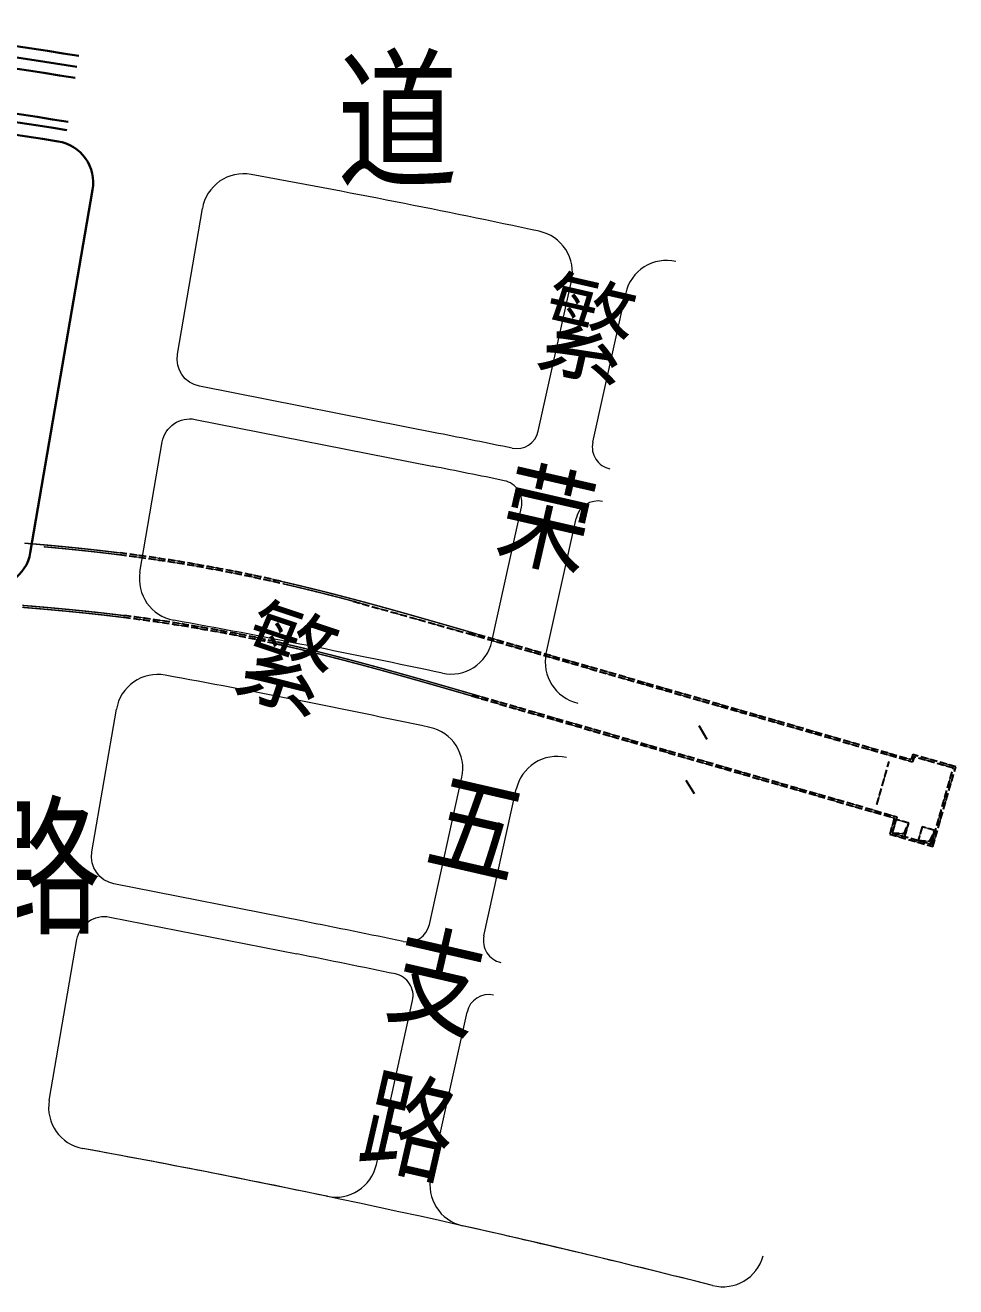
# Model space of a CAD drawing. Extents: x 0 to 531375, y 0 to 4335249.
# Drawn here: x 498460.8 to 498795.1, y 4327384.8 to 4327837.9 of the extents above; entities that cross this region are included whole.
import ezdxf

# ---------------------------------------------------------------- set-up
doc = ezdxf.new("R2010")
doc.units = 0
doc.linetypes.add('DASH', pattern=[0.35, 0.25, -0.1])
doc.layers.get('0').update_dxf_attribs({"lineweight": 15})
for name, color, linetype, lineweight in [('ZHILUBX', 7, 'Continuous', 15), ('ZHUCIBX', 7, 'Continuous', 15), ('地铁', 4, 'Continuous', 15), ('路名', 7, 'Continuous', 15), ('路网', 7, 'Continuous', 15), ('道路偏置线', 3, 'Continuous', 30)]:
    doc.layers.add(name, color=color, linetype=linetype, lineweight=lineweight)
doc.styles.get("Standard").update_dxf_attribs({"font": '', "width": 0.7})
doc.styles.get('Standard').set_extended_font_data('仿宋_GB2312')

# ---------------------------------------------------------------- blocks, each defined once
blk = doc.blocks.new('总图提取 2015 11 6')
at = {"layer": '地铁', "linetype": 'DASH', "lineweight": -3, "ltscale": 10, "const_width": 0.5}
for points in [[(107501.72, 295236.32), (107502.72, 295236.24, -0.00022), (107502.72, 295236.24), (107503.72, 295236.16, -0.000226), (107503.72, 295236.16), (107504.72, 295236.07, -0.000232), (107504.72, 295236.07), (107505.72, 295235.99, -0.000238), (107505.72, 295235.99), (107506.72, 295235.9, -0.000244), (107506.72, 295235.9), (107507.71, 295235.81, -0.00025), (107507.72, 295235.81), (107508.72, 295235.72), (107509.71, 295235.63), (107510.71, 295235.54), (107511.71, 295235.45), (107512.71, 295235.36), (107513.71, 295235.26), (107514.71, 295235.17), (107515.71, 295235.07), (107516.71, 295234.98), (107517.71, 295234.88), (107518.7, 295234.78), (107519.7, 295234.68), (107520.7, 295234.57), (107521.7, 295234.47), (107522.7, 295234.36), (107523.7, 295234.26), (107524.7, 295234.15), (107525.69, 295234.04), (107526.69, 295233.93), (107527.69, 295233.82), (107528.69, 295233.7), (107529.69, 295233.59), (107530.68, 295233.47), (107531.68, 295233.35), (107532.68, 295233.23), (107533.68, 295233.11), (107534.67, 295232.99), (107535.67, 295232.86)], [(107593.64, 295222.67), (107594.62, 295222.45), (107595.6, 295222.22), (107596.57, 295222), (107597.55, 295221.77), (107598.53, 295221.54), (107599.51, 295221.31), (107600.49, 295221.08), (107601.46, 295220.84), (107602.44, 295220.61), (107603.42, 295220.37), (107604.39, 295220.13), (107605.37, 295219.89), (107606.34, 295219.65), (107607.32, 295219.41), (107608.29, 295219.17), (107609.26, 295218.93), (107610.24, 295218.68), (107611.21, 295218.43), (107612.18, 295218.18), (107613.15, 295217.94), (107614.13, 295217.69), (107615.1, 295217.43), (107616.07, 295217.18), (107617.04, 295216.93), (107618.01, 295216.67), (107618.98, 295216.42), (107619.95, 295216.16), (107620.92, 295215.9, -0.00025), (107620.92, 295215.9), (107621.89, 295215.65, -0.000244), (107621.89, 295215.64), (107622.85, 295215.39, -0.000238), (107622.86, 295215.39), (107623.82, 295215.13, -0.000232), (107623.83, 295215.12), (107624.79, 295214.86, -0.000226), (107624.79, 295214.86), (107625.76, 295214.6, -0.00022), (107625.76, 295214.6), (107626.73, 295214.34, -0.000214), (107626.73, 295214.34), (107627.69, 295214.08, -0.000208), (107627.7, 295214.07), (107628.66, 295213.81, -0.000202), (107628.66, 295213.81), (107629.63, 295213.55, -0.000196), (107629.63, 295213.55), (107630.59, 295213.28, -0.00019), (107630.6, 295213.28), (107631.56, 295213.01, -0.000185), (107631.56, 295213.01), (107632.53, 295212.75, -0.000179), (107632.53, 295212.74), (107633.49, 295212.48, -0.000173), (107633.49, 295212.48), (107634.46, 295212.21, -0.000167), (107634.46, 295212.21), (107635.42, 295211.94, -0.000161), (107635.42, 295211.94), (107636.39, 295211.67, -0.000155), (107636.39, 295211.67), (107637.35, 295211.4, -0.000149), (107637.35, 295211.4), (107638.32, 295211.13, -0.000143), (107638.32, 295211.13), (107639.28, 295210.86, -0.000137), (107639.28, 295210.86), (107640.24, 295210.58, -0.000131), (107640.24, 295210.58), (107641.21, 295210.31, -0.000125), (107641.21, 295210.31), (107642.17, 295210.04, -0.000119), (107642.17, 295210.04), (107643.13, 295209.76, -0.000113), (107643.14, 295209.76), (107644.1, 295209.49, -0.000107), (107644.1, 295209.49), (107645.06, 295209.22, -0.000101), (107645.06, 295209.22), (107646.02, 295208.94, -0.000095), (107646.02, 295208.94), (107646.99, 295208.67, -0.000089), (107646.99, 295208.67), (107647.95, 295208.39, -0.000083), (107647.95, 295208.39), (107648.91, 295208.11, -0.000077), (107648.91, 295208.11), (107649.87, 295207.84, -0.000071), (107649.87, 295207.84), (107650.83, 295207.56, -0.000065), (107650.83, 295207.56), (107651.8, 295207.29, -0.00006), (107651.8, 295207.29), (107652.76, 295207.01, -0.000054), (107652.76, 295207.01), (107653.72, 295206.73, -0.000048), (107653.72, 295206.73), (107654.68, 295206.46, -0.000042), (107654.68, 295206.45), (107655.64, 295206.18, -0.000036), (107655.64, 295206.18), (107656.6, 295205.9, -0.00003), (107656.6, 295205.9), (107657.56, 295205.62, -0.000024), (107657.56, 295205.62), (107658.53, 295205.35, -0.000018), (107658.53, 295205.35), (107659.49, 295205.07, -0.000012), (107659.49, 295205.07), (107660.45, 295204.79, -0.000006), (107660.45, 295204.79), (107661.41, 295204.51)], [(107500.94, 295213.97), (107501.94, 295213.89, -0.000202), (107501.94, 295213.89), (107502.93, 295213.81, -0.000208), (107502.93, 295213.81), (107503.93, 295213.73, -0.000214), (107503.93, 295213.73), (107504.92, 295213.64, -0.00022), (107504.92, 295213.64), (107505.92, 295213.56, -0.000226), (107505.92, 295213.56), (107506.91, 295213.47, -0.000232), (107506.91, 295213.47), (107507.9, 295213.39, -0.000238), (107507.91, 295213.39), (107508.9, 295213.3, -0.000244), (107508.9, 295213.3), (107509.89, 295213.22, -0.00025), (107509.89, 295213.22), (107510.89, 295213.13), (107511.88, 295213.04), (107512.87, 295212.95), (107513.87, 295212.86), (107514.86, 295212.77), (107515.85, 295212.67), (107516.85, 295212.58), (107517.84, 295212.48), (107518.83, 295212.38), (107519.82, 295212.29), (107520.82, 295212.19), (107521.81, 295212.09), (107522.8, 295211.99), (107523.79, 295211.88), (107524.78, 295211.78), (107525.77, 295211.67), (107526.77, 295211.56), (107527.76, 295211.46), (107528.75, 295211.35), (107529.74, 295211.24), (107530.73, 295211.12), (107531.72, 295211.01), (107532.71, 295210.89), (107533.7, 295210.77), (107534.69, 295210.66), (107535.68, 295210.54), (107536.66, 295210.41), (107537.66, 295210.29)], [(107595.12, 295200.18), (107596.09, 295199.96), (107597.06, 295199.74), (107598.03, 295199.52), (107599, 295199.29), (107599.97, 295199.06), (107600.94, 295198.83), (107601.91, 295198.6), (107602.88, 295198.37), (107603.85, 295198.14), (107604.82, 295197.9), (107605.79, 295197.67), (107606.76, 295197.43), (107607.73, 295197.19), (107608.69, 295196.95), (107609.66, 295196.71), (107610.63, 295196.47), (107611.59, 295196.22), (107612.56, 295195.98), (107613.53, 295195.73), (107614.49, 295195.48), (107615.46, 295195.24), (107616.42, 295194.99), (107617.39, 295194.73), (107618.36, 295194.48), (107619.32, 295194.23), (107620.28, 295193.98), (107621.25, 295193.72), (107622.21, 295193.46, -0.00025), (107622.21, 295193.46), (107623.18, 295193.21, -0.000244), (107623.18, 295193.21), (107624.14, 295192.95, -0.000238), (107624.14, 295192.95), (107625.1, 295192.69, -0.000232), (107625.11, 295192.69), (107626.07, 295192.43, -0.000226), (107626.07, 295192.43), (107627.03, 295192.17, -0.00022), (107627.03, 295192.17), (107627.99, 295191.91, -0.000214), (107628, 295191.91), (107628.96, 295191.64, -0.000208), (107628.96, 295191.64), (107629.92, 295191.38, -0.000202), (107629.92, 295191.38), (107630.88, 295191.12, -0.000196), (107630.88, 295191.12), (107631.85, 295190.85, -0.00019), (107631.85, 295190.85), (107632.81, 295190.59, -0.000185), (107632.81, 295190.59), (107633.77, 295190.32, -0.000179), (107633.77, 295190.32), (107634.73, 295190.05, -0.000173), (107634.73, 295190.05), (107635.69, 295189.78, -0.000167), (107635.69, 295189.78), (107636.66, 295189.52, -0.000161), (107636.66, 295189.52), (107637.62, 295189.25, -0.000155), (107637.62, 295189.25), (107638.58, 295188.98, -0.000149), (107638.58, 295188.98), (107639.54, 295188.71, -0.000143), (107639.54, 295188.71), (107640.5, 295188.44, -0.000137), (107640.5, 295188.44), (107641.46, 295188.16, -0.000131), (107641.46, 295188.16), (107642.42, 295187.89, -0.000125), (107642.42, 295187.89), (107643.38, 295187.62, -0.000119), (107643.39, 295187.62), (107644.35, 295187.35, -0.000113), (107644.35, 295187.35), (107645.31, 295187.07, -0.000107), (107645.31, 295187.07), (107646.27, 295186.8, -0.000101), (107646.27, 295186.8), (107647.23, 295186.53, -0.000095), (107647.23, 295186.53), (107648.19, 295186.25, -0.000089), (107648.19, 295186.25), (107649.15, 295185.98, -0.000083), (107649.15, 295185.98), (107650.11, 295185.7, -0.000077), (107650.11, 295185.7), (107651.07, 295185.43, -0.000071), (107651.07, 295185.43), (107652.03, 295185.15, -0.000065), (107652.03, 295185.15), (107652.99, 295184.87, -0.00006), (107652.99, 295184.87), (107653.95, 295184.6, -0.000054), (107653.95, 295184.6), (107654.91, 295184.32, -0.000048), (107654.91, 295184.32), (107655.87, 295184.04, -0.000042), (107655.87, 295184.04), (107656.83, 295183.77, -0.000036), (107656.83, 295183.77), (107657.79, 295183.49, -0.00003), (107657.79, 295183.49), (107658.76, 295183.21, -0.000024), (107658.76, 295183.21), (107659.72, 295182.93, -0.000018), (107659.72, 295182.93), (107660.68, 295182.66, -0.000012), (107660.68, 295182.66), (107661.64, 295182.38), (107662.6, 295182.1)]]:
    blk.add_lwpolyline(points, format="xyb", dxfattribs=at)
for points in [[(107508.65, 295235.03), (107509.65, 295234.94), (107510.65, 295234.85), (107511.65, 295234.75), (107512.65, 295234.66), (107513.64, 295234.57), (107514.64, 295234.47), (107515.64, 295234.38), (107516.64, 295234.28), (107517.64, 295234.18), (107518.63, 295234.08), (107519.63, 295233.98), (107520.63, 295233.88), (107521.63, 295233.77), (107522.62, 295233.67), (107523.62, 295233.56), (107524.62, 295233.45), (107525.62, 295233.34), (107526.61, 295233.23), (107527.61, 295233.12), (107528.61, 295233.01), (107529.6, 295232.89), (107530.6, 295232.78), (107531.6, 295232.66), (107532.59, 295232.54), (107533.59, 295232.42), (107534.59, 295232.29), (107535.58, 295232.17)], [(107594.46, 295221.76), (107595.44, 295221.54), (107596.42, 295221.31), (107597.39, 295221.09), (107598.37, 295220.86), (107599.35, 295220.63), (107600.32, 295220.4), (107601.3, 295220.16), (107602.28, 295219.93), (107603.25, 295219.69), (107604.22, 295219.45), (107605.2, 295219.22), (107606.17, 295218.97), (107607.15, 295218.73), (107608.12, 295218.49), (107609.09, 295218.25), (107610.06, 295218), (107611.04, 295217.75), (107612.01, 295217.51), (107612.98, 295217.26), (107613.95, 295217.01), (107614.92, 295216.76), (107615.89, 295216.5), (107616.86, 295216.25), (107617.83, 295216), (107618.8, 295215.74), (107619.77, 295215.48)], [(107594.46, 295221.76), (107595.44, 295221.54), (107596.42, 295221.31), (107597.39, 295221.09), (107598.37, 295220.86), (107599.35, 295220.63), (107600.32, 295220.4), (107601.3, 295220.16), (107602.28, 295219.93), (107603.25, 295219.69), (107604.22, 295219.45), (107605.2, 295219.22), (107606.17, 295218.97), (107607.15, 295218.73), (107608.12, 295218.49), (107609.09, 295218.25), (107610.06, 295218), (107611.04, 295217.75), (107612.01, 295217.51), (107612.98, 295217.26), (107613.95, 295217.01), (107614.92, 295216.76), (107615.89, 295216.5), (107616.86, 295216.25), (107617.83, 295216), (107618.8, 295215.74), (107619.77, 295215.48)], [(107594.46, 295221.76), (107595.44, 295221.54), (107596.42, 295221.31), (107597.39, 295221.09), (107598.37, 295220.86), (107599.35, 295220.63), (107600.32, 295220.4), (107601.3, 295220.16), (107602.28, 295219.93), (107603.25, 295219.69), (107604.22, 295219.45), (107605.2, 295219.22), (107606.17, 295218.97), (107607.15, 295218.73), (107608.12, 295218.49), (107609.09, 295218.25), (107610.06, 295218), (107611.04, 295217.75), (107612.01, 295217.51), (107612.98, 295217.26), (107613.95, 295217.01), (107614.92, 295216.76), (107615.89, 295216.5), (107616.86, 295216.25), (107617.83, 295216), (107618.8, 295215.74), (107619.77, 295215.48)], [(107594.46, 295221.76), (107595.44, 295221.54), (107596.42, 295221.31), (107597.39, 295221.09), (107598.37, 295220.86), (107599.35, 295220.63), (107600.32, 295220.4), (107601.3, 295220.16), (107602.28, 295219.93), (107603.25, 295219.69), (107604.22, 295219.45), (107605.2, 295219.22), (107606.17, 295218.97), (107607.15, 295218.73), (107608.12, 295218.49), (107609.09, 295218.25), (107610.06, 295218), (107611.04, 295217.75), (107612.01, 295217.51), (107612.98, 295217.26), (107613.95, 295217.01), (107614.92, 295216.76), (107615.89, 295216.5), (107616.86, 295216.25), (107617.83, 295216), (107618.8, 295215.74), (107619.77, 295215.48)], [(107500.89, 295213.27), (107501.88, 295213.19), (107502.88, 295213.11), (107503.87, 295213.03), (107504.86, 295212.94), (107505.86, 295212.86), (107506.85, 295212.78), (107507.84, 295212.69), (107508.84, 295212.61), (107509.83, 295212.52), (107510.82, 295212.43), (107511.82, 295212.34), (107512.81, 295212.25), (107513.8, 295212.16), (107514.8, 295212.07), (107515.79, 295211.98), (107516.78, 295211.88), (107517.77, 295211.79), (107518.76, 295211.69), (107519.76, 295211.59), (107520.75, 295211.49), (107521.74, 295211.39), (107522.73, 295211.29), (107523.72, 295211.19), (107524.71, 295211.08), (107525.7, 295210.98), (107526.69, 295210.87), (107527.68, 295210.76), (107528.67, 295210.65), (107529.66, 295210.54), (107530.65, 295210.43), (107531.64, 295210.31), (107532.63, 295210.2), (107533.61, 295210.08), (107534.6, 295209.96), (107535.59, 295209.84), (107536.58, 295209.72), (107537.57, 295209.6)], [(107594.96, 295199.5), (107595.94, 295199.28), (107596.91, 295199.06), (107597.88, 295198.83), (107598.85, 295198.61), (107599.81, 295198.38), (107600.78, 295198.15), (107601.75, 295197.92), (107602.72, 295197.69), (107603.69, 295197.46), (107604.66, 295197.22), (107605.62, 295196.99), (107606.59, 295196.75), (107607.56, 295196.51), (107608.52, 295196.27), (107609.49, 295196.03), (107610.46, 295195.79), (107611.42, 295195.54), (107612.39, 295195.3), (107613.35, 295195.05), (107614.32, 295194.81), (107615.28, 295194.56), (107616.25, 295194.31), (107617.21, 295194.06), (107618.18, 295193.81), (107619.14, 295193.55), (107620.11, 295193.3), (107621.07, 295193.04), (107622.03, 295192.79), (107623, 295192.53), (107623.96, 295192.27), (107624.92, 295192.01), (107625.89, 295191.75), (107626.85, 295191.49), (107627.81, 295191.23), (107628.77, 295190.97), (107629.74, 295190.71), (107630.7, 295190.44), (107631.66, 295190.18), (107632.62, 295189.91), (107633.58, 295189.64), (107634.54, 295189.38), (107635.51, 295189.11), (107636.47, 295188.84), (107637.43, 295188.57), (107638.39, 295188.3), (107639.35, 295188.03), (107640.31, 295187.76), (107641.27, 295187.49), (107642.23, 295187.22), (107643.19, 295186.95), (107644.15, 295186.67), (107645.12, 295186.4), (107646.08, 295186.13), (107647.04, 295185.85), (107648, 295185.58), (107648.96, 295185.3), (107649.92, 295185.03), (107650.88, 295184.75), (107651.84, 295184.48), (107652.8, 295184.2), (107653.76, 295183.92), (107654.72, 295183.65), (107655.68, 295183.37), (107656.64, 295183.09), (107657.6, 295182.82), (107658.56, 295182.54), (107659.52, 295182.26), (107660.48, 295181.98), (107661.44, 295181.71), (107662.4, 295181.43)]]:
    blk.add_lwpolyline(points, dxfattribs=at)
at = {"layer": '地铁', "linetype": 'DASH', "lineweight": -3, "ltscale": 10}
for points in [[(107593.48, 295221.99, 0.024418), (107535.58, 295232.17, 0.024418)], [(107593.64, 295222.67, 0.024418), (107535.67, 295232.86, 0.024418)], [(107594.97, 295199.5, 0.024418), (107537.57, 295209.6, 0.024418)], [(107595.12, 295200.18, 0.024418), (107537.65, 295210.29, 0.024418)]]:
    blk.add_lwpolyline(points, format="xyb", dxfattribs=at)
for points in [[(107619.77, 295215.48), (107661.21, 295203.84)], [(107661.21, 295203.84), (107820.72, 295157.76)], [(107661.41, 295204.51), (107820.24, 295158.63)], [(107662.4, 295181.43), (107814.16, 295137.59)], [(107662.6, 295182.1), (107815.03, 295138.06)], [(107814.16, 295137.59), (107812.5, 295131.82), (107827.97, 295127.35), (107836.24, 295155.98), (107820.77, 295160.45), (107820.24, 295158.63)], [(107815.03, 295138.06), (107813.37, 295132.3), (107827.49, 295128.22), (107835.37, 295155.51), (107821.25, 295159.58), (107820.72, 295157.76)], [(107807.87, 295142.47), (107812.31, 295157.85)], [(107813.37, 295132.3), (107817.66, 295132), (107819.36, 295135.77)], [(107822.78, 295129.58), (107826.97, 295129.3), (107828.68, 295133.08)]]:
    blk.add_lwpolyline(points, dxfattribs=at)
for points in [[(107814.75, 295137.1), (107813.37, 295132.3), (107817.98, 295130.97), (107819.36, 295135.77)], [(107824.17, 295134.38), (107822.78, 295129.58), (107827.3, 295128.28), (107828.68, 295133.08)]]:
    blk.add_lwpolyline(points, close=True, dxfattribs=at)
blk = doc.blocks.new('A$C1FB5052D')
blk.add_blockref('总图提取 2015 11 6', (-107044.53, -294821.73))
blk = doc.blocks.new('天津2000地铁')
at = {"layer": '地铁', "linetype": 'DASH', "ltscale": 20, "const_width": 0.5}
for points in [[(457.2, 414.6), (458.19, 414.51, -0.00022), (458.2, 414.51), (459.19, 414.43, -0.000226), (459.2, 414.43), (460.19, 414.34, -0.000232), (460.19, 414.34), (461.19, 414.26, -0.000238), (461.19, 414.26), (462.19, 414.17, -0.000244), (462.19, 414.17), (463.19, 414.08, -0.00025), (463.19, 414.08), (464.19, 414), (465.19, 413.91), (466.19, 413.82), (467.19, 413.72), (468.19, 413.63), (469.18, 413.54), (470.18, 413.44), (471.18, 413.35), (472.18, 413.25), (473.18, 413.15), (474.18, 413.05), (475.18, 412.95), (476.18, 412.85), (477.17, 412.74), (478.17, 412.64), (479.17, 412.53), (480.17, 412.42), (481.17, 412.31), (482.17, 412.2), (483.16, 412.09), (484.16, 411.98), (485.16, 411.86), (486.16, 411.74), (487.16, 411.63), (488.15, 411.51), (489.15, 411.39), (490.15, 411.26), (491.14, 411.14)], [(549.11, 400.94), (550.09, 400.72), (551.07, 400.5), (552.05, 400.27), (553.03, 400.04), (554.01, 399.81), (554.98, 399.58), (555.96, 399.35), (556.94, 399.12), (557.91, 398.88), (558.89, 398.64), (559.87, 398.41), (560.84, 398.17), (561.82, 397.93), (562.79, 397.69), (563.76, 397.44), (564.74, 397.2), (565.71, 396.95), (566.68, 396.71), (567.66, 396.46), (568.63, 396.21), (569.6, 395.96), (570.57, 395.71), (571.54, 395.45), (572.51, 395.2), (573.48, 394.95), (574.45, 394.69), (575.42, 394.43), (576.39, 394.18, -0.00025), (576.39, 394.18), (577.36, 393.92, -0.000244), (577.36, 393.92), (578.33, 393.66, -0.000238), (578.33, 393.66), (579.3, 393.4, -0.000232), (579.3, 393.4), (580.27, 393.14, -0.000226), (580.27, 393.14), (581.23, 392.88, -0.00022), (581.24, 392.87), (582.2, 392.61, -0.000214), (582.2, 392.61), (583.17, 392.35, -0.000208), (583.17, 392.35), (584.14, 392.08, -0.000202), (584.14, 392.08), (585.1, 391.82, -0.000196), (585.1, 391.82), (586.07, 391.55, -0.00019), (586.07, 391.55), (587.03, 391.29, -0.000185), (587.04, 391.29), (588, 391.02, -0.000179), (588, 391.02), (588.97, 390.75, -0.000173), (588.97, 390.75), (589.93, 390.48, -0.000167), (589.93, 390.48), (590.9, 390.21, -0.000161), (590.9, 390.21), (591.86, 389.94, -0.000155), (591.86, 389.94), (592.83, 389.67, -0.000149), (592.83, 389.67), (593.79, 389.4, -0.000143), (593.79, 389.4), (594.75, 389.13, -0.000137), (594.76, 389.13), (595.72, 388.86, -0.000131), (595.72, 388.86), (596.68, 388.58, -0.000125), (596.68, 388.58), (597.65, 388.31, -0.000119), (597.65, 388.31), (598.61, 388.04, -0.000113), (598.61, 388.04), (599.57, 387.76, -0.000107), (599.57, 387.76), (600.53, 387.49, -0.000101), (600.54, 387.49), (601.5, 387.21, -0.000095), (601.5, 387.21), (602.46, 386.94, -0.000089), (602.46, 386.94), (603.42, 386.66, -0.000083), (603.42, 386.66), (604.38, 386.39, -0.000077), (604.39, 386.39), (605.35, 386.11, -0.000071), (605.35, 386.11), (606.31, 385.84, -0.000065), (606.31, 385.84), (607.27, 385.56, -0.00006), (607.27, 385.56), (608.23, 385.28, -0.000054), (608.23, 385.28), (609.19, 385.01, -0.000048), (609.19, 385), (610.16, 384.73, -0.000042), (610.16, 384.73), (611.12, 384.45, -0.000036), (611.12, 384.45), (612.08, 384.17, -0.00003), (612.08, 384.17), (613.04, 383.9, -0.000024), (613.04, 383.9), (614, 383.62, -0.000018), (614, 383.62), (614.96, 383.34, -0.000012), (614.96, 383.34), (615.92, 383.06, -0.000006), (615.92, 383.06), (616.88, 382.79)], [(456.42, 392.24), (457.41, 392.16, -0.000202), (457.41, 392.16), (458.41, 392.08, -0.000208), (458.41, 392.08), (459.4, 392, -0.000214), (459.4, 392), (460.4, 391.92, -0.00022), (460.4, 391.92), (461.39, 391.83, -0.000226), (461.39, 391.83), (462.38, 391.75, -0.000232), (462.39, 391.75), (463.38, 391.66, -0.000238), (463.38, 391.66), (464.37, 391.58, -0.000244), (464.37, 391.58), (465.37, 391.49, -0.00025), (465.37, 391.49), (466.36, 391.4), (467.35, 391.31), (468.35, 391.22), (469.34, 391.13), (470.34, 391.04), (471.33, 390.94), (472.32, 390.85), (473.31, 390.75), (474.31, 390.66), (475.3, 390.56), (476.29, 390.46), (477.28, 390.36), (478.28, 390.26), (479.27, 390.16), (480.26, 390.05), (481.25, 389.94), (482.24, 389.84), (483.23, 389.73), (484.22, 389.62), (485.21, 389.51), (486.2, 389.4), (487.19, 389.28), (488.18, 389.17), (489.17, 389.05), (490.16, 388.93), (491.15, 388.81), (492.14, 388.69), (493.13, 388.56)], [(550.59, 378.46), (551.57, 378.24), (552.54, 378.01), (553.51, 377.79), (554.48, 377.56), (555.45, 377.34), (556.42, 377.11), (557.39, 376.88), (558.36, 376.64), (559.33, 376.41), (560.3, 376.18), (561.26, 375.94), (562.23, 375.7), (563.2, 375.46), (564.17, 375.22), (565.14, 374.98), (566.1, 374.74), (567.07, 374.5), (568.04, 374.25), (569, 374), (569.97, 373.76), (570.93, 373.51), (571.9, 373.26), (572.86, 373.01), (573.83, 372.76), (574.79, 372.5), (575.76, 372.25), (576.72, 371.99), (577.69, 371.74, -0.00025), (577.69, 371.74), (578.65, 371.48, -0.000244), (578.65, 371.48), (579.62, 371.22, -0.000238), (579.62, 371.22), (580.58, 370.96, -0.000232), (580.58, 370.96), (581.54, 370.7, -0.000226), (581.54, 370.7), (582.51, 370.44, -0.00022), (582.51, 370.44), (583.47, 370.18, -0.000214), (583.47, 370.18), (584.43, 369.92, -0.000208), (584.43, 369.92), (585.4, 369.65, -0.000202), (585.4, 369.65), (586.36, 369.39, -0.000196), (586.36, 369.39), (587.32, 369.12, -0.00019), (587.32, 369.12), (588.28, 368.86, -0.000185), (588.28, 368.86), (589.24, 368.59, -0.000179), (589.25, 368.59), (590.21, 368.32, -0.000173), (590.21, 368.32), (591.17, 368.06, -0.000167), (591.17, 368.06), (592.13, 367.79, -0.000161), (592.13, 367.79), (593.09, 367.52, -0.000155), (593.09, 367.52), (594.05, 367.25, -0.000149), (594.05, 367.25), (595.01, 366.98, -0.000143), (595.02, 366.98), (595.98, 366.71, -0.000137), (595.98, 366.71), (596.94, 366.44, -0.000131), (596.94, 366.44), (597.9, 366.17, -0.000125), (597.9, 366.17), (598.86, 365.89, -0.000119), (598.86, 365.89), (599.82, 365.62, -0.000113), (599.82, 365.62), (600.78, 365.35, -0.000107), (600.78, 365.35), (601.74, 365.07, -0.000101), (601.74, 365.07), (602.7, 364.8, -0.000095), (602.7, 364.8), (603.66, 364.52, -0.000089), (603.66, 364.52), (604.62, 364.25, -0.000083), (604.62, 364.25), (605.59, 363.97, -0.000077), (605.59, 363.97), (606.55, 363.7, -0.000071), (606.55, 363.7), (607.51, 363.42, -0.000065), (607.51, 363.42), (608.47, 363.15, -0.00006), (608.47, 363.15), (609.43, 362.87, -0.000054), (609.43, 362.87), (610.39, 362.59, -0.000048), (610.39, 362.59), (611.35, 362.32, -0.000042), (611.35, 362.32), (612.31, 362.04, -0.000036), (612.31, 362.04), (613.27, 361.76, -0.00003), (613.27, 361.76), (614.23, 361.49, -0.000024), (614.23, 361.49), (615.19, 361.21, -0.000018), (615.19, 361.21), (616.15, 360.93, -0.000012), (616.15, 360.93), (617.11, 360.65), (618.07, 360.38)]]:
    blk.add_lwpolyline(points, format="xyb", dxfattribs=at)
for points in [[(464.13, 413.3), (465.13, 413.21), (466.12, 413.12), (467.12, 413.03), (468.12, 412.93), (469.12, 412.84), (470.12, 412.74), (471.11, 412.65), (472.11, 412.55), (473.11, 412.45), (474.11, 412.35), (475.11, 412.25), (476.1, 412.15), (477.1, 412.05), (478.1, 411.94), (479.1, 411.83), (480.09, 411.73), (481.09, 411.62), (482.09, 411.51), (483.09, 411.39), (484.08, 411.28), (485.08, 411.17), (486.08, 411.05), (487.07, 410.93), (488.07, 410.81), (489.06, 410.69), (490.06, 410.57), (491.06, 410.44)], [(549.94, 400.04), (550.91, 399.81), (551.89, 399.59), (552.87, 399.36), (553.85, 399.13), (554.82, 398.9), (555.8, 398.67), (556.77, 398.44), (557.75, 398.2), (558.72, 397.96), (559.7, 397.73), (560.67, 397.49), (561.65, 397.25), (562.62, 397.01), (563.59, 396.76), (564.57, 396.52), (565.54, 396.27), (566.51, 396.03), (567.48, 395.78), (568.45, 395.53), (569.43, 395.28), (570.4, 395.03), (571.37, 394.78), (572.34, 394.52), (573.31, 394.27), (574.28, 394.01), (575.24, 393.76)], [(549.94, 400.04), (550.91, 399.81), (551.89, 399.59), (552.87, 399.36), (553.85, 399.13), (554.82, 398.9), (555.8, 398.67), (556.77, 398.44), (557.75, 398.2), (558.72, 397.96), (559.7, 397.73), (560.67, 397.49), (561.65, 397.25), (562.62, 397.01), (563.59, 396.76), (564.57, 396.52), (565.54, 396.27), (566.51, 396.03), (567.48, 395.78), (568.45, 395.53), (569.43, 395.28), (570.4, 395.03), (571.37, 394.78), (572.34, 394.52), (573.31, 394.27), (574.28, 394.01), (575.24, 393.76)], [(549.94, 400.04), (550.91, 399.81), (551.89, 399.59), (552.87, 399.36), (553.85, 399.13), (554.82, 398.9), (555.8, 398.67), (556.77, 398.44), (557.75, 398.2), (558.72, 397.96), (559.7, 397.73), (560.67, 397.49), (561.65, 397.25), (562.62, 397.01), (563.59, 396.76), (564.57, 396.52), (565.54, 396.27), (566.51, 396.03), (567.48, 395.78), (568.45, 395.53), (569.43, 395.28), (570.4, 395.03), (571.37, 394.78), (572.34, 394.52), (573.31, 394.27), (574.28, 394.01), (575.24, 393.76)], [(549.94, 400.04), (550.91, 399.81), (551.89, 399.59), (552.87, 399.36), (553.85, 399.13), (554.82, 398.9), (555.8, 398.67), (556.77, 398.44), (557.75, 398.2), (558.72, 397.96), (559.7, 397.73), (560.67, 397.49), (561.65, 397.25), (562.62, 397.01), (563.59, 396.76), (564.57, 396.52), (565.54, 396.27), (566.51, 396.03), (567.48, 395.78), (568.45, 395.53), (569.43, 395.28), (570.4, 395.03), (571.37, 394.78), (572.34, 394.52), (573.31, 394.27), (574.28, 394.01), (575.24, 393.76)], [(456.36, 391.54), (457.36, 391.46), (458.35, 391.38), (459.34, 391.3), (460.34, 391.22), (461.33, 391.13), (462.33, 391.05), (463.32, 390.97), (464.31, 390.88), (465.31, 390.79), (466.3, 390.7), (467.29, 390.61), (468.28, 390.52), (469.28, 390.43), (470.27, 390.34), (471.26, 390.25), (472.25, 390.15), (473.25, 390.06), (474.24, 389.96), (475.23, 389.86), (476.22, 389.76), (477.21, 389.66), (478.2, 389.56), (479.19, 389.46), (480.18, 389.35), (481.17, 389.25), (482.16, 389.14), (483.15, 389.03), (484.14, 388.92), (485.13, 388.81), (486.12, 388.7), (487.11, 388.59), (488.1, 388.47), (489.09, 388.35), (490.08, 388.23), (491.07, 388.11), (492.05, 387.99), (493.04, 387.87)], [(550.44, 377.77), (551.41, 377.55), (552.38, 377.33), (553.35, 377.11), (554.32, 376.88), (555.29, 376.65), (556.26, 376.43), (557.23, 376.2), (558.19, 375.96), (559.16, 375.73), (560.13, 375.5), (561.1, 375.26), (562.07, 375.02), (563.03, 374.79), (564, 374.55), (564.97, 374.3), (565.93, 374.06), (566.9, 373.82), (567.86, 373.57), (568.83, 373.33), (569.79, 373.08), (570.76, 372.83), (571.72, 372.58), (572.69, 372.33), (573.65, 372.08), (574.62, 371.83), (575.58, 371.57), (576.54, 371.32), (577.51, 371.06), (578.47, 370.8), (579.43, 370.55), (580.4, 370.29), (581.36, 370.03), (582.32, 369.77), (583.29, 369.5), (584.25, 369.24), (585.21, 368.98), (586.17, 368.71), (587.13, 368.45), (588.1, 368.18), (589.06, 367.92), (590.02, 367.65), (590.98, 367.38), (591.94, 367.11), (592.9, 366.85), (593.86, 366.58), (594.83, 366.31), (595.79, 366.03), (596.75, 365.76), (597.71, 365.49), (598.67, 365.22), (599.63, 364.95), (600.59, 364.67), (601.55, 364.4), (602.51, 364.13), (603.47, 363.85), (604.43, 363.58), (605.39, 363.3), (606.35, 363.03), (607.31, 362.75), (608.27, 362.47), (609.23, 362.2), (610.19, 361.92), (611.15, 361.64), (612.11, 361.37), (613.08, 361.09), (614.04, 360.81), (615, 360.54), (615.96, 360.26), (616.92, 359.98), (617.88, 359.7)]]:
    blk.add_lwpolyline(points, dxfattribs=at)
at = {"layer": '地铁', "linetype": 'DASH', "ltscale": 20}
for points in [[(548.96, 400.26, 0.024418), (491.06, 410.44, 0.024418)], [(549.11, 400.94, 0.024418), (491.14, 411.14, 0.024418)], [(550.44, 377.77, 0.024418), (493.04, 387.87, 0.024418)], [(550.59, 378.46, 0.024418), (493.13, 388.56, 0.024418)]]:
    blk.add_lwpolyline(points, format="xyb", dxfattribs=at)
for points in [[(575.24, 393.76), (616.69, 382.11)], [(616.69, 382.11), (776.19, 336.03)], [(616.88, 382.79), (775.72, 336.9)], [(617.88, 359.7), (769.64, 315.86)], [(618.07, 360.38), (770.51, 316.34)], [(763.35, 320.75), (767.79, 336.12)], [(769.64, 315.86), (767.97, 310.1), (783.44, 305.63), (791.71, 334.26), (776.24, 338.72), (775.72, 336.9)], [(770.51, 316.34), (768.84, 310.57), (782.96, 306.49), (790.84, 333.78), (776.72, 337.86), (776.19, 336.03)], [(768.84, 310.57), (773.13, 310.27), (774.84, 314.04)], [(778.25, 307.85), (782.45, 307.58), (784.16, 311.35)]]:
    blk.add_lwpolyline(points, dxfattribs=at)
for points in [[(770.23, 315.38), (768.84, 310.57), (773.45, 309.24), (774.84, 314.04)], [(779.64, 312.66), (778.25, 307.85), (782.77, 306.55), (784.16, 311.35)]]:
    blk.add_lwpolyline(points, close=True, dxfattribs=at)

msp = doc.modelspace()

# ---------------------------------------------------------------- linework, layer by layer
at = {"color": 7}
for points in [[(498541.94992, 4327784.33897, 0.416997205), (498524.4872, 4327772.11904)], [(498469.46142, 4327451.71189, 0.411227954), (498481.5554, 4327434.41609)], [(498707.75637, 4327385.21328, 0.016951437), (498481.5554, 4327434.41609)]]:
    msp.add_lwpolyline(points, format="xyb", dxfattribs=at)
at = {"color": 7, "linetype": 'ByBlock', "lineweight": -2}
for points in [[(498705.81879, 4327581.39891), (498702.8784, 4327586.23152)], [(498698.14784, 4327566.79901), (498701.08823, 4327561.9664)]]:
    msp.add_lwpolyline(points, dxfattribs=at)
at = {"layer": 'ZHILUBX', "color": 7}
for points in [[(498645.12757, 4327692.11177), (498657.02382, 4327746.00471)], [(498645.12757, 4327692.11177), (498657.02382, 4327746.00471)], [(498664.72571, 4327688.11001), (498676.5537, 4327741.69371)], [(498664.72571, 4327688.11001), (498676.5537, 4327741.69371)], [(498628.46269, 4327616.61574), (498639.09156, 4327664.76715)], [(498628.46269, 4327616.61574), (498639.09156, 4327664.76715)], [(498647.99257, 4327612.30475), (498658.69028, 4327660.76802)], [(498647.99257, 4327612.30475), (498658.69028, 4327660.76802)], [(498606.0113, 4327514.90538), (498617.68489, 4327567.78965)], [(498606.0113, 4327514.90538), (498617.68489, 4327567.78965)], [(498625.58689, 4327510.80148), (498637.21477, 4327563.47865)], [(498625.58689, 4327510.80148), (498637.21477, 4327563.47865)], [(498586.98045, 4327428.6909), (498599.97552, 4327487.56179)], [(498586.98045, 4327428.6909), (498599.97552, 4327487.56179)], [(498606.5482, 4327424.55145), (498619.5515, 4327483.45965)]]:
    msp.add_lwpolyline(points, dxfattribs=at)
for points in [[(498635.70254, 4327686.00047, 0.41005232), (498645.12757, 4327692.11177)], [(498635.70254, 4327686.00047, 0.41005232), (498645.12757, 4327692.11177)], [(498635.70254, 4327686.00047, 0.002038233), (498609.2807, 4327691.32756)], [(498635.70254, 4327686.00047, 0.002038233), (498609.2807, 4327691.32756)], [(498664.72571, 4327688.11001, 0.415199423), (498670.83956, 4327678.5679)], [(498664.72571, 4327688.11001, 0.415199423), (498670.83956, 4327678.5679)], [(498632.89174, 4327674.32743, 0.002007921), (498606.95699, 4327679.55469)], [(498632.89174, 4327674.32743, 0.002007921), (498606.95699, 4327679.55469)], [(498639.09156, 4327664.76715, 0.418422703), (498632.89174, 4327674.32743)], [(498639.09156, 4327664.76715, 0.418422703), (498632.89174, 4327674.32743)], [(498668.20011, 4327666.86138, 0.413219997), (498658.69028, 4327660.76802)], [(498668.20011, 4327666.86138, 0.413219997), (498658.69028, 4327660.76802)], [(498502.05928, 4327641.52455, 0.411324624), (498514.15814, 4327624.22786)], [(498502.05928, 4327641.52455, 0.411324624), (498514.15814, 4327624.22786)], [(498610.69243, 4327605.17765, 0.007443372), (498514.15814, 4327624.22786)], [(498610.69243, 4327605.17765, 0.007443372), (498514.15814, 4327624.22786)], [(498610.69243, 4327605.17765, 0.412009736), (498628.46269, 4327616.61574)], [(498610.69243, 4327605.17765, 0.412009736), (498628.46269, 4327616.61574)], [(498647.99257, 4327612.30475, 0.412009737), (498659.29653, 4327594.44886)], [(498647.99257, 4327612.30475, 0.412009737), (498659.29653, 4327594.44886)], [(498511.06644, 4327604.46199, 0.417152728), (498493.5959, 4327592.24349)], [(498511.06644, 4327604.46199, 0.417152728), (498493.5959, 4327592.24349)], [(498606.15866, 4327585.69459, 0.007376838), (498511.06644, 4327604.46199)], [(498606.15866, 4327585.69459, 0.007376838), (498511.06644, 4327604.46199)], [(498617.68489, 4327567.78965, 0.416454605), (498606.15866, 4327585.69459)], [(498617.68489, 4327567.78965, 0.416454605), (498606.15866, 4327585.69459)], [(498655.20731, 4327574.86766, 0.416454607), (498637.21477, 4327563.47865)], [(498655.20731, 4327574.86766, 0.416454607), (498637.21477, 4327563.47865)], [(498596.56351, 4327508.79881, 0.002764641), (498560.73583, 4327516.07646)], [(498596.56351, 4327508.79881, 0.002764641), (498560.73583, 4327516.07646)], [(498596.56351, 4327508.79881, 0.410901116), (498606.0113, 4327514.90538)], [(498596.56351, 4327508.79881, 0.410901116), (498606.0113, 4327514.90538)], [(498625.58689, 4327510.80148, 0.414348119), (498631.67803, 4327501.26434)], [(498625.58689, 4327510.80148, 0.414348119), (498631.67803, 4327501.26434)], [(498593.79865, 4327497.11732, 0.002740519), (498558.41212, 4327504.30358)], [(498593.79865, 4327497.11732, 0.002740519), (498558.41212, 4327504.30358)], [(498599.97552, 4327487.56179, 0.417562112), (498593.79865, 4327497.11732)], [(498599.97552, 4327487.56179, 0.417562112), (498593.79865, 4327497.11732)], [(498629.08423, 4327489.548, 0.414077873), (498619.5515, 4327483.45965)]]:
    msp.add_lwpolyline(points, format="xyb", dxfattribs=at)
at = {"layer": 'ZHUCIBX', "color": 7}
for points in [[(498485.05668, 4327778.84504, 0.417374759), (498472.65245, 4327796.19403)], [(498485.05668, 4327778.84504, 0.417374759), (498472.65245, 4327796.19403)], [(498541.94992, 4327784.33897, 0.416997205), (498524.4872, 4327772.11904)], [(498541.94992, 4327784.33897, 0.416997205), (498524.4872, 4327772.11904)], [(498327.54104, 4327656.33399), (498445.34714, 4327636.18404, 0.4140162), (498462.65965, 4327648.43044), (498485.05668, 4327778.84504)], [(498609.2807, 4327691.32756), (498523.41767, 4327708.27506, -0.406969639), (498515.49837, 4327719.77839), (498524.4872, 4327772.11904)], [(498609.2807, 4327691.32756), (498523.41767, 4327708.27506, -0.406969639), (498515.49837, 4327719.77839), (498524.4872, 4327772.11904)], [(498657.02382, 4327746.00471, 0.416336051), (498645.50351, 4327763.90839)], [(498657.02382, 4327746.00471, 0.416336051), (498645.50351, 4327763.90839)], [(498694.54033, 4327753.08407, 0.416336053), (498676.5537, 4327741.69371)], [(498694.54033, 4327753.08407, 0.416336053), (498676.5537, 4327741.69371)], [(498502.05928, 4327641.52455), (498510.0804, 4327688.23037, -0.421494783), (498521.87255, 4327696.34851), (498606.95699, 4327679.55469)], [(498502.05928, 4327641.52455), (498510.0804, 4327688.23037, -0.421494783), (498521.87255, 4327696.34851), (498606.95699, 4327679.55469)], [(498560.73583, 4327516.07646), (498492.71573, 4327529.50215, -0.406969639), (498484.79643, 4327541.00547), (498493.5959, 4327592.24349)], [(498560.73583, 4327516.07646), (498492.71573, 4327529.50215, -0.406969639), (498484.79643, 4327541.00547), (498493.5959, 4327592.24349)], [(498469.46142, 4327451.71189), (498479.37847, 4327509.45745, -0.421494783), (498491.17062, 4327517.57559), (498558.41212, 4327504.30358)], [(498469.46142, 4327451.71189), (498479.37847, 4327509.45745, -0.421494783), (498491.17062, 4327517.57559), (498558.41212, 4327504.30358)], [(498469.46142, 4327451.71189, 0.411227954), (498481.5554, 4327434.41609)], [(498469.46142, 4327451.71189, 0.411227954), (498481.5554, 4327434.41609)], [(498569.25821, 4327417.24267, 0.006542615), (498481.5554, 4327434.41609)], [(498569.25821, 4327417.24267, 0.006542615), (498481.5554, 4327434.41609)], [(498569.25821, 4327417.24267, 0.411053167), (498586.98045, 4327428.6909)], [(498569.25821, 4327417.24267, 0.411053167), (498586.98045, 4327428.6909)], [(498606.5482, 4327424.55145, 0.413108273), (498617.90708, 4327406.68311)], [(498707.75637, 4327385.21328, 0.006763027), (498617.90708, 4327406.68311)], [(498707.75637, 4327385.21328, 0.409412475), (498725.9179, 4327395.83265)], [(498707.75637, 4327385.21328, 0.409412475), (498725.9179, 4327395.83265)]]:
    msp.add_lwpolyline(points, format="xyb", dxfattribs=at)
at = {"layer": 'ZHUCIBX', "color": 7, "linetype": 'Continuous'}
msp.add_lwpolyline([(498645.50351, 4327763.90839, 0.007610365), (498541.94992, 4327784.33897)], format="xyb", dxfattribs=at)
msp.add_lwpolyline([(498645.50351, 4327763.90839, 0.007610365), (498541.94992, 4327784.33897)], format="xyb", dxfattribs=at)
at = {"layer": '路网', "color": 7}
for points in [[(498485.05668, 4327778.84504, 0.417374759), (498472.65245, 4327796.19403)], [(498541.94992, 4327784.33897, 0.416997205), (498524.4872, 4327772.11904)], [(498469.46142, 4327451.71189, 0.411227954), (498481.5554, 4327434.41609)], [(498707.75637, 4327385.21328, 0.016951437), (498481.5554, 4327434.41609)], [(498707.75637, 4327385.21328, 0.409412475), (498725.9179, 4327395.83265)]]:
    msp.add_lwpolyline(points, format="xyb", dxfattribs=at)
at = {"layer": '道路偏置线', "color": 1}
for points in [[(498479.43123, 4327822.9568, 0.053763438), (497731.01931, 4327862.34007, 0.053763438)], [(498472.65245, 4327796.19403, 0.026134473), (498112.48752, 4327834.894)], [(498485.05668, 4327778.84504, 0.417374759), (498472.65245, 4327796.19403)], [(498327.54104, 4327656.33399), (498445.34714, 4327636.18404, 0.4140162), (498462.65965, 4327648.43044), (498485.05668, 4327778.84504)]]:
    msp.add_lwpolyline(points, format="xyb", dxfattribs=at)
at = {"layer": '道路偏置线'}
for points in [[(498480.06849, 4327826.90571, 0.026033053), (498118.07544, 4327866.13282, 0.025679461)], [(498478.79397, 4327819.00788, 0.026033208), (498117.6264, 4327858.14543, 0.025678806)]]:
    msp.add_lwpolyline(points, format="xyb", dxfattribs=at)
at = {"layer": '道路偏置线', "color": 3}
for radius, end in [(3475.00396, 86.7979194), (3472.00396, 86.79793287)]:
    msp.add_arc((497922.62239, 4324372.59209), radius, 80.83282347, end, dxfattribs=at)

# ---------------------------------------------------------------- block references
at = {"layer": '地铁', "color": 1}
msp.add_blockref('天津2000地铁', (498003.38431, 4327237.28522), dxfattribs=at)
at = {"layer": '地铁'}
msp.add_blockref('A$C1FB5052D', (498003.38431, 4327237.28522), dxfattribs=at)

# ---------------------------------------------------------------- texts
at = {"layer": '路名', "color": 7, "width": 0.8}
for s, p in [('道', (498572.7321, 4327783.96787)), ('路', (498444.53598, 4327515.65832))]:
    msp.add_text(s, height=40, dxfattribs=at).set_placement(p)
for s, rotation, p in [('繁', 347.0870846, (498643.18638, 4327717.3766)), ('荣', 347.0870846, (498628.94307, 4327649.4475)), ('繁', 341.5056007, (498534.54743, 4327600.87824)), ('五', 347.0870846, (498603.82927, 4327538.69628)), ('支 ', 347.0870846, (498589.46895, 4327483.58152)), ('路', 347.0870846, (498579.51584, 4327431.45089))]:
    msp.add_text(s, height=30, rotation=rotation, dxfattribs=at).set_placement(p)

doc.saveas('drawing.dxf')
